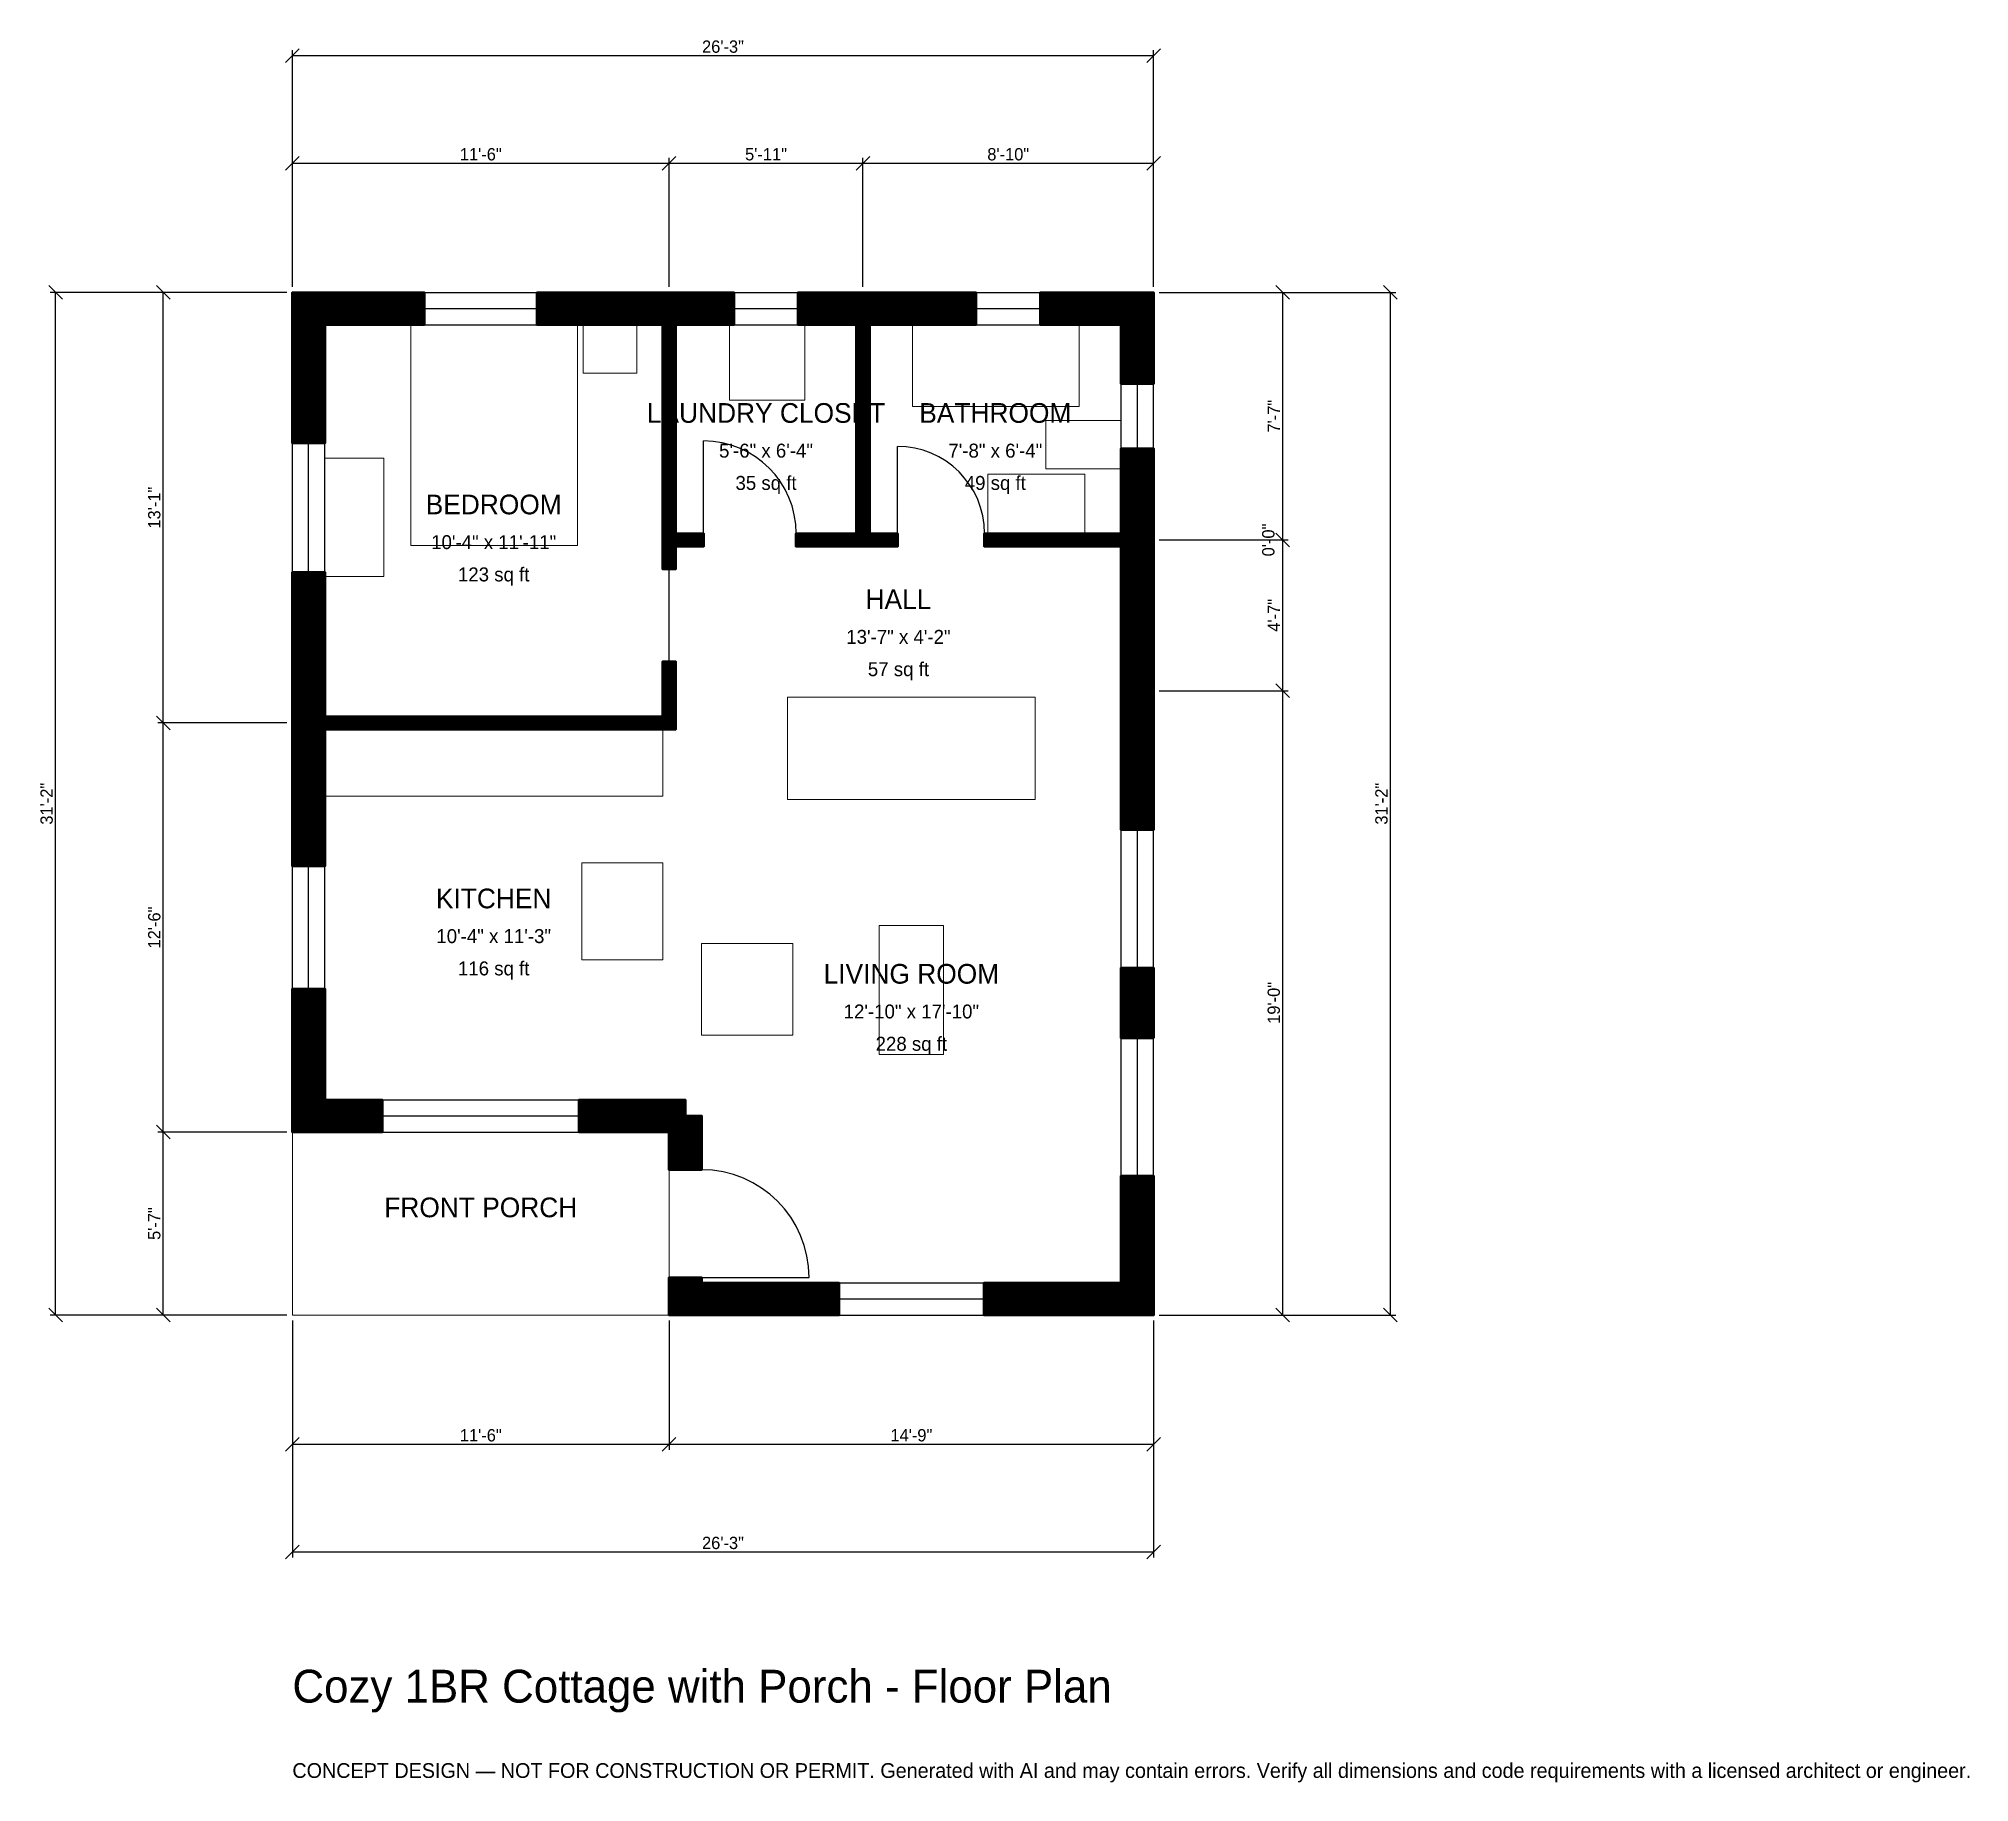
# Model space of a CAD drawing. Header units: inches. Extents: x -93 to 613, y -171 to 467.
import ezdxf
from ezdxf.enums import TextEntityAlignment as Align

# ---------------------------------------------------------------- set-up
doc = ezdxf.new("R2010")
doc.units = ezdxf.units.IN
doc.header["$MEASUREMENT"] = 0
doc.linetypes.add('DASHED', pattern=[0.6, 0.5, -0.1])
for name, color, linetype, lineweight in [('A-ANNO-DIMS', 1, 'Continuous', 13), ('A-ANNO-TEXT', 7, 'Continuous', 18), ('A-AREA-IDEN', 7, 'Continuous', 18), ('A-DOOR', 2, 'Continuous', 25), ('A-FLOR-FIXT', 9, 'Continuous', 13), ('A-FURN', 9, 'Continuous', 13), ('A-GLAZ', 4, 'Continuous', 25), ('A-SITE-PAVE', 8, 'Continuous', 13), ('A-WALL', 7, 'Continuous', 50), ('A-WALL-PATT', 8, 'Continuous', 13)]:
    doc.layers.add(name, color=color, linetype=linetype, lineweight=lineweight)
doc.dimstyles.new('PLAN', dxfattribs={"dimtxt": 4.5, "dimasz": 3, "dimexe": 2, "dimexo": 2, "dimgap": 1, "dimtad": 1, "dimdec": 0, "dimlunit": 4, "dimtsz": 2.5, "dimcen": 2.5, "dimclrd": 1, "dimclre": 1, "dimazin": 3, "dimtfac": 1, "dimtmove": 0, "dimatfit": 3})

msp = doc.modelspace()

# ---------------------------------------------------------------- hatches: boundary and pattern name
at = {"layer": 'A-WALL-PATT'}
h = msp.add_hatch(dxfattribs=at)
h.set_pattern_fill('ANSI31', color=8, scale=0.8)
h.paths.add_polyline_path([(137.7952, 11.811), (137.7953, 11.811), (137.7953, 13.7795), (149.6063, 13.7795), (149.6063, 11.811), (199.8031, 11.811), (199.8031, 0), (149.6063, 0), (149.6063, 0), (137.7953, 0), (137.7953, 0), (137.7952, 0), (137.7952, 11.811)])
h.paths.add_polyline_path([(137.7953, 66.9291), (104.9213, 66.9291), (104.9213, 78.7402), (143.7008, 78.7402), (143.7008, 72.8346), (149.6063, 72.8346), (149.6063, 53.1496), (137.7953, 53.1496), (137.7953, 66.9291)])
h.paths.add_polyline_path([(11.811, 66.9291), (11.811, 66.9291), (0, 66.9291), (0, 66.9291), (0, 66.9291), (0, 78.7402), (0, 78.7402), (0, 119.2913), (11.811, 119.2913), (11.811, 78.7402), (32.874, 78.7402), (32.874, 66.9291), (11.811, 66.9291)])
h.paths.add_polyline_path([(0, 210.6299), (0, 214.1732), (0, 214.1732), (0, 218.8976), (0, 218.8976), (0, 222.4409), (0, 271.6535), (11.811, 271.6535), (11.811, 222.4409), (11.811, 218.8976), (135.4331, 218.8976), (135.4331, 225.9843), (135.4331, 230.7087), (135.4331, 238.9764), (140.1575, 238.9764), (140.1575, 230.7087), (140.1575, 225.9843), (140.1575, 218.8976), (140.1575, 214.1732), (135.4331, 214.1732), (11.811, 214.1732), (11.811, 210.6299), (11.811, 164.1732), (0, 164.1732), (0, 210.6299)])
h.paths.add_polyline_path([(0, 362.2047), (0, 362.2047), (0, 374.0157), (0, 374.0157), (0, 374.0158), (11.811, 374.0158), (11.811, 374.0157), (48.2283, 374.0157), (48.2283, 362.2047), (11.811, 362.2047), (11.811, 318.8976), (0, 318.8976), (0, 362.2047)])
h.paths.add_polyline_path([(131.8898, 374.0157), (135.4331, 374.0157), (135.4331, 374.0158), (140.1575, 374.0158), (140.1575, 374.0157), (143.7008, 374.0157), (161.4173, 374.0157), (161.4173, 362.2047), (143.7008, 362.2047), (140.1575, 362.2047), (140.1575, 285.8268), (150.3937, 285.8268), (150.3937, 281.1024), (140.1575, 281.1024), (140.1575, 272.8346), (135.4331, 272.8346), (135.4331, 281.1024), (135.4331, 281.1024), (135.4331, 285.8268), (135.4331, 362.2047), (131.8898, 362.2047), (89.5669, 362.2047), (89.5669, 374.0157), (131.8898, 374.0157)])
h.paths.add_polyline_path([(202.7559, 374.0157), (206.2992, 374.0157), (206.2992, 374.0158), (211.0236, 374.0158), (211.0236, 374.0157), (214.5669, 374.0157), (250, 374.0157), (250, 362.2047), (214.5669, 362.2047), (211.0236, 362.2047), (211.0236, 285.8268), (221.2598, 285.8268), (221.2598, 281.1024), (211.0236, 281.1024), (206.2992, 281.1024), (184.252, 281.1024), (184.252, 285.8268), (206.2992, 285.8268), (206.2992, 362.2047), (202.7559, 362.2047), (185.0394, 362.2047), (185.0394, 374.0157), (202.7559, 374.0157)])
h.paths.add_polyline_path([(303.1496, 374.0157), (303.1496, 374.0158), (314.9606, 374.0158), (314.9606, 374.0157), (314.9607, 374.0157), (314.9607, 362.2047), (314.9606, 362.2047), (314.9606, 340.5512), (303.1496, 340.5512), (303.1496, 362.2047), (273.622, 362.2047), (273.622, 374.0157), (303.1496, 374.0157)])
h.paths.add_polyline_path([(314.9606, 289.3701), (314.9606, 285.8268), (314.9607, 285.8268), (314.9607, 281.1024), (314.9606, 281.1024), (314.9606, 277.5591), (314.9606, 234.252), (314.9606, 222.4409), (314.9606, 177.4278), (303.1496, 177.4278), (303.1496, 222.4409), (303.1496, 234.252), (303.1496, 277.5591), (303.1496, 281.1024), (253.1496, 281.1024), (253.1496, 285.8268), (303.1496, 285.8268), (303.1496, 289.3701), (303.1496, 316.9291), (314.9606, 316.9291), (314.9606, 289.3701)])
h.paths.add_polyline_path([(314.9606, 101.3123), (303.1496, 101.3123), (303.1496, 127.0341), (314.9606, 127.0341), (314.9606, 101.3123)])
h.paths.add_polyline_path([(314.9606, 11.811), (314.9607, 11.811), (314.9607, 0), (314.9606, 0), (314.9606, 0), (303.1496, 0), (303.1496, 0), (252.9528, 0), (252.9528, 11.811), (303.1496, 11.811), (303.1496, 50.9186), (314.9606, 50.9186), (314.9606, 11.811)])

# ---------------------------------------------------------------- linework, layer by layer
at = {"layer": 'A-DOOR'}
for p, q in [((150.3937, 285.8268), (150.3937, 319.685)), ((221.2598, 285.8268), (221.2598, 317.7165)), ((137.7953, 238.9764), (137.7953, 272.8346)), ((149.6063, 13.7795), (188.9764, 13.7795))]:
    msp.add_line(p, q, dxfattribs=at)
for centre, radius in [((150.3937, 285.8268), 33.8583), ((221.2598, 285.8268), 31.8898), ((149.6063, 13.7795), 39.3701)]:
    msp.add_arc(centre, radius, 0, 90, dxfattribs=at)
at = {"layer": 'A-FLOR-FIXT'}
for points in [[(226.7717, 332.2835), (287.7953, 332.2835), (287.7953, 362.2047), (226.7717, 362.2047)], [(275.5906, 309.4488), (303.1496, 309.4488), (303.1496, 327.1654), (275.5906, 327.1654)], [(254.3307, 285.8268), (289.7638, 285.8268), (289.7638, 307.4803), (254.3307, 307.4803)], [(11.811, 189.7638), (135.4331, 189.7638), (135.4331, 214.1732), (11.811, 214.1732)]]:
    msp.add_lwpolyline(points, close=True, dxfattribs=at)
at = {"layer": 'A-FURN'}
for points in [[(43.3071, 281.4961), (104.3307, 281.4961), (104.3307, 362.2047), (43.3071, 362.2047)], [(106.2992, 344.4882), (125.9843, 344.4882), (125.9843, 362.2047), (106.2992, 362.2047)], [(159.8425, 334.6457), (187.4016, 334.6457), (187.4016, 362.2047), (159.8425, 362.2047)], [(11.811, 270.0787), (33.4646, 270.0787), (33.4646, 313.3858), (11.811, 313.3858)], [(181.1024, 188.5827), (271.6535, 188.5827), (271.6535, 225.9843), (181.1024, 225.9843)], [(105.9055, 129.9213), (135.4331, 129.9213), (135.4331, 165.3543), (105.9055, 165.3543)], [(214.5669, 95.2756), (238.189, 95.2756), (238.189, 142.5197), (214.5669, 142.5197)], [(149.6063, 102.3622), (183.0709, 102.3622), (183.0709, 135.8268), (149.6063, 135.8268)]]:
    msp.add_lwpolyline(points, close=True, dxfattribs=at)
at = {"layer": 'A-GLAZ'}
for p, q in [((48.2283, 374.0157), (89.5669, 374.0157)), ((48.2283, 368.1102), (89.5669, 368.1102)), ((161.4173, 374.0157), (185.0394, 374.0157)), ((161.4173, 368.1102), (185.0394, 368.1102)), ((250, 374.0157), (273.622, 374.0157)), ((250, 368.1102), (273.622, 368.1102)), ((48.2283, 362.2047), (89.5669, 362.2047)), ((161.4173, 362.2047), (185.0394, 362.2047)), ((250, 362.2047), (273.622, 362.2047)), ((303.1496, 316.9291), (303.1496, 340.5512)), ((309.0551, 316.9291), (309.0551, 340.5512)), ((314.9606, 316.9291), (314.9606, 340.5512)), ((0, 271.6535), (0, 318.8976)), ((5.9055, 271.6535), (5.9055, 318.8976)), ((11.811, 271.6535), (11.811, 318.8976)), ((303.1496, 127.0341), (303.1496, 177.4278)), ((309.0551, 127.0341), (309.0551, 177.4278)), ((314.9606, 127.0341), (314.9606, 177.4278)), ((0, 119.2913), (0, 164.1732)), ((5.9055, 119.2913), (5.9055, 164.1732)), ((11.811, 119.2913), (11.811, 164.1732)), ((303.1496, 50.9186), (303.1496, 101.3123)), ((309.0551, 50.9186), (309.0551, 101.3123)), ((314.9606, 50.9186), (314.9606, 101.3123)), ((32.874, 78.7402), (104.9213, 78.7402)), ((32.874, 72.8346), (104.9213, 72.8346)), ((32.874, 66.9291), (104.9213, 66.9291)), ((199.8031, 11.811), (252.9528, 11.811)), ((199.8031, 5.9055), (252.9528, 5.9055)), ((199.8031, 0), (252.9528, 0))]:
    msp.add_line(p, q, dxfattribs=at)
at = {"layer": 'A-SITE-PAVE', "linetype": 'DASHED'}
msp.add_lwpolyline([(0, 0), (137.7953, 0), (137.7953, 66.9291), (0, 66.9291)], close=True, dxfattribs=at)
at = {"layer": 'A-WALL'}
for points in [[(0, 362.2047), (0, 362.2047), (0, 374.0157), (0, 374.0157), (0, 374.0158), (11.811, 374.0158), (11.811, 374.0157), (48.2283, 374.0157), (48.2283, 362.2047), (11.811, 362.2047), (11.811, 318.8976), (0, 318.8976), (0, 362.2047)], [(131.8898, 374.0157), (135.4331, 374.0157), (135.4331, 374.0158), (140.1575, 374.0158), (140.1575, 374.0157), (143.7008, 374.0157), (161.4173, 374.0157), (161.4173, 362.2047), (143.7008, 362.2047), (140.1575, 362.2047), (140.1575, 285.8268), (150.3937, 285.8268), (150.3937, 281.1024), (140.1575, 281.1024), (140.1575, 272.8346), (135.4331, 272.8346), (135.4331, 281.1024), (135.4331, 281.1024), (135.4331, 285.8268), (135.4331, 362.2047), (131.8898, 362.2047), (89.5669, 362.2047), (89.5669, 374.0157), (131.8898, 374.0157)], [(202.7559, 374.0157), (206.2992, 374.0157), (206.2992, 374.0158), (211.0236, 374.0158), (211.0236, 374.0157), (214.5669, 374.0157), (250, 374.0157), (250, 362.2047), (214.5669, 362.2047), (211.0236, 362.2047), (211.0236, 285.8268), (221.2598, 285.8268), (221.2598, 281.1024), (211.0236, 281.1024), (206.2992, 281.1024), (184.252, 281.1024), (184.252, 285.8268), (206.2992, 285.8268), (206.2992, 362.2047), (202.7559, 362.2047), (185.0394, 362.2047), (185.0394, 374.0157), (202.7559, 374.0157)], [(303.1496, 374.0157), (303.1496, 374.0158), (314.9606, 374.0158), (314.9606, 374.0157), (314.9607, 374.0157), (314.9607, 362.2047), (314.9606, 362.2047), (314.9606, 340.5512), (303.1496, 340.5512), (303.1496, 362.2047), (273.622, 362.2047), (273.622, 374.0157), (303.1496, 374.0157)], [(314.9606, 289.3701), (314.9606, 285.8268), (314.9607, 285.8268), (314.9607, 281.1024), (314.9606, 281.1024), (314.9606, 277.5591), (314.9606, 234.252), (314.9606, 222.4409), (314.9606, 177.4278), (303.1496, 177.4278), (303.1496, 222.4409), (303.1496, 234.252), (303.1496, 277.5591), (303.1496, 281.1024), (253.1496, 281.1024), (253.1496, 285.8268), (303.1496, 285.8268), (303.1496, 289.3701), (303.1496, 316.9291), (314.9606, 316.9291), (314.9606, 289.3701)], [(0, 210.6299), (0, 214.1732), (0, 214.1732), (0, 218.8976), (0, 218.8976), (0, 222.4409), (0, 271.6535), (11.811, 271.6535), (11.811, 222.4409), (11.811, 218.8976), (135.4331, 218.8976), (135.4331, 225.9843), (135.4331, 230.7087), (135.4331, 238.9764), (140.1575, 238.9764), (140.1575, 230.7087), (140.1575, 225.9843), (140.1575, 218.8976), (140.1575, 214.1732), (135.4331, 214.1732), (11.811, 214.1732), (11.811, 210.6299), (11.811, 164.1732), (0, 164.1732), (0, 210.6299)], [(314.9606, 101.3123), (303.1496, 101.3123), (303.1496, 127.0341), (314.9606, 127.0341), (314.9606, 101.3123)], [(11.811, 66.9291), (11.811, 66.9291), (0, 66.9291), (0, 66.9291), (0, 66.9291), (0, 78.7402), (0, 78.7402), (0, 119.2913), (11.811, 119.2913), (11.811, 78.7402), (32.874, 78.7402), (32.874, 66.9291), (11.811, 66.9291)], [(137.7953, 66.9291), (104.9213, 66.9291), (104.9213, 78.7402), (143.7008, 78.7402), (143.7008, 72.8346), (149.6063, 72.8346), (149.6063, 53.1496), (137.7953, 53.1496), (137.7953, 66.9291)], [(314.9606, 11.811), (314.9607, 11.811), (314.9607, 0), (314.9606, 0), (314.9606, 0), (303.1496, 0), (303.1496, 0), (252.9528, 0), (252.9528, 11.811), (303.1496, 11.811), (303.1496, 50.9186), (314.9606, 50.9186), (314.9606, 11.811)], [(137.7952, 11.811), (137.7953, 11.811), (137.7953, 13.7795), (149.6063, 13.7795), (149.6063, 11.811), (199.8031, 11.811), (199.8031, 0), (149.6063, 0), (149.6063, 0), (137.7953, 0), (137.7953, 0), (137.7952, 0), (137.7952, 11.811)]]:
    msp.add_lwpolyline(points, close=True, dxfattribs=at)

# ---------------------------------------------------------------- texts
at = {"layer": 'A-ANNO-TEXT'}
for s, height, p in [('Cozy 1BR Cottage with Porch - Floor Plan', 12, (0, -141.7323)), ('CONCEPT DESIGN — NOT FOR CONSTRUCTION OR PERMIT. Generated with AI and may contain errors. Verify all dimensions and code requirements with a licensed architect or engineer.', 5.4, (0, -169.2913))]:
    msp.add_text(s, height=height, dxfattribs=at).set_placement(p)
at = {"layer": 'A-AREA-IDEN'}
for s, height, p in [('LAUNDRY CLOSET', 7.2, (173.2283, 329.9213)), ('BATHROOM', 7.2, (257.0866, 329.9213)), ('5\'-6" x 6\'-4"', 5.1, (173.2283, 316.1417)), ('7\'-8" x 6\'-4"', 5.1, (257.0866, 316.1417)), ('35 sq ft', 5.1, (173.2283, 304.3307)), ('49 sq ft', 5.1, (257.0866, 304.3307)), ('BEDROOM', 7.2, (73.622, 296.4567)), ('10\'-4" x 11\'-11"', 5.1, (73.622, 282.6772)), ('123 sq ft', 5.1, (73.622, 270.8661)), ('HALL', 7.2, (221.6535, 261.811)), ('13\'-7" x 4\'-2"', 5.1, (221.6535, 248.0315)), ('57 sq ft', 5.1, (221.6535, 236.2205)), ('KITCHEN', 7.2, (73.622, 152.3622)), ('10\'-4" x 11\'-3"', 5.1, (73.622, 138.5827)), ('116 sq ft', 5.1, (73.622, 126.7717)), ('LIVING ROOM', 7.2, (226.378, 124.8031)), ('12\'-10" x 17\'-10"', 5.1, (226.378, 111.0236)), ('228 sq ft', 5.1, (226.378, 99.2126)), ('FRONT PORCH', 7.2, (68.8976, 39.3701))]:
    msp.add_text(s, height=height, dxfattribs=at).set_placement(p, align=Align.MIDDLE_CENTER)

# ---------------------------------------------------------------- dimensions: what is measured, and where the dimension line sits
at = {"layer": 'A-ANNO-DIMS'}
for base, p1, p2, text in [((0, 460.6299), (0, 374.0157), (314.9606, 374.0157), '26\'-3"'), ((0, 421.2598), (0, 374.0157), (137.7953, 374.0157), '11\'-6"'), ((137.7953, 421.2598), (137.7953, 374.0157), (208.6614, 374.0157), '5\'-11"'), ((208.6614, 421.2598), (208.6614, 374.0157), (314.9606, 374.0157), '8\'-10"'), ((0, -47.2441), (0, 0), (137.7953, 0), '11\'-6"'), ((0, -86.6142), (0, 0), (314.9606, 0), '26\'-3"'), ((137.7953, -47.2441), (137.7953, 0), (314.9606, 0), '14\'-9"')]:
    msp.add_linear_dim(base=base, p1=p1, p2=p2, text=text, dimstyle='PLAN', dxfattribs=at).render()
for base, p1, p2, text in [((-86.6142, 0), (0, 0), (0, 374.0157), '31\'-2"'), ((-47.2441, 216.5354), (0, 216.5354), (0, 374.0157), '13\'-1"'), ((362.2047, 283.4646), (314.9606, 283.4646), (314.9606, 374.0157), '7\'-7"'), ((401.5748, 0), (314.9606, 0), (314.9606, 374.0157), '31\'-2"'), ((362.2047, 283.4646), (314.9606, 283.4646), (314.9606, 283.4646), '0\'-0"'), ((362.2047, 228.3465), (314.9606, 228.3465), (314.9606, 283.4646), '4\'-7"'), ((362.2047, 0), (314.9606, 0), (314.9606, 228.3465), '19\'-0"'), ((-47.2441, 66.9291), (0, 66.9291), (0, 216.5354), '12\'-6"'), ((-47.2441, 0), (0, 0), (0, 66.9291), '5\'-7"')]:
    msp.add_linear_dim(base=base, p1=p1, p2=p2, angle=90, text=text, dimstyle='PLAN', dxfattribs=at).render()

doc.saveas('drawing.dxf')
